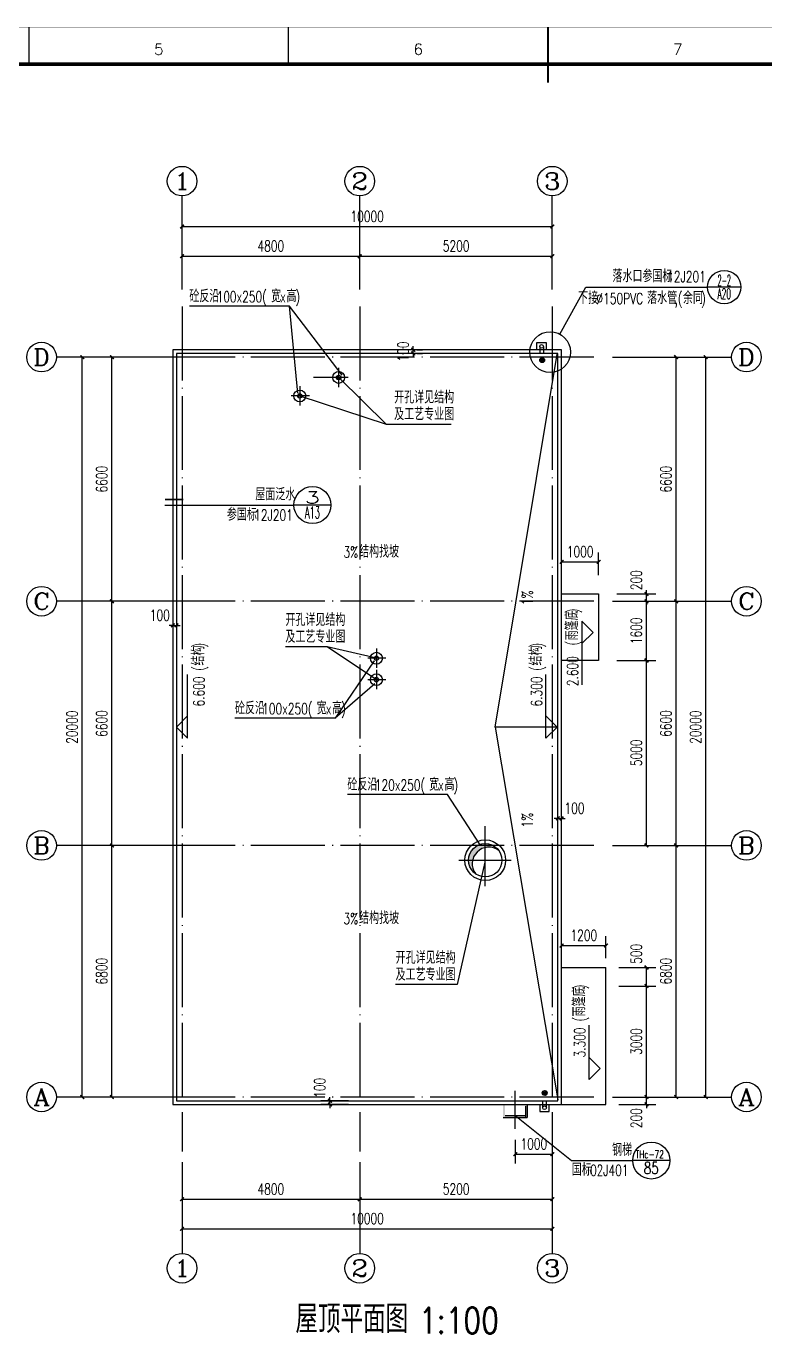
# Model space of a CAD drawing. Header units: millimetres. Extents: x 198973 to 319987, y 50799 to 202761.
# Drawn here: x 226955 to 246903, y 74875 to 110249 of the extents above; entities that cross this region are included whole.
import ezdxf
from ezdxf.enums import TextEntityAlignment as Align

# ---------------------------------------------------------------- set-up
doc = ezdxf.new("R2010")
doc.units = ezdxf.units.MM
doc.header["$LTSCALE"] = 1000
doc.linetypes.add('CENTER', pattern=[2, 1.25, -0.25, 0.25, -0.25])
doc.linetypes.add('DOTE', pattern=[2.42, 2, -0.2, 0.02, -0.2])
doc.layers.get('0').update_dxf_attribs({"color": 8})
doc.layers.get('DEFPOINTS').update_dxf_attribs({"color": 8})
for name, color, linetype in [('01', 8, 'Continuous'), ('3T_WOOD', 8, 'Continuous'), ('AXIS', 8, 'Continuous'), ('AXIS_TEXT', 8, 'Continuous'), ('DIM_ELEV', 8, 'Continuous'), ('DIM_IDEN', 8, 'Continuous'), ('DIM_LEAD', 8, 'Continuous'), ('DIM_SYMB', 8, 'Continuous'), ('DOTE', 8, 'CENTER'), ('PUB_DIM', 8, 'Continuous'), ('PUB_HATCH', 8, 'Continuous'), ('PUB_TEXT', 8, 'Continuous'), ('sanshui', 8, 'Continuous'), ('WINDOW', 8, 'Continuous'), ('梁', 8, 'Continuous')]:
    doc.layers.add(name, color=color, linetype=linetype)
doc.styles.add('_HZTXT', font='txt.shx', dxfattribs={"width": 0.8, "bigfont": 'HZTXT.shx'})
doc.styles.add('_TCH_AXIS', font='COMPLEX', dxfattribs={"bigfont": 'GBCBIG'})
doc.styles.add('_TCH_DIM', font='SIMPLEX', dxfattribs={"bigfont": 'GBCBIG'})
doc.styles.add('_TCH_DIM_T3', font='SIMPLEX', dxfattribs={"width": 0.705882, "bigfont": 'GBCBIG'})
doc.styles.add('_TCH_LABEL', font='COMPLEX', dxfattribs={"bigfont": 'GBCBIG'})
doc.styles.add('gedi', font='geditxt.shx', dxfattribs={"width": 0.8, "bigfont": 'hz.shx'})
doc.styles.get("Standard").update_dxf_attribs({"font": 'txt', "bigfont": 'gbcbig.shx'})
doc.dimstyles.new('_TCH_ARCH&&100', dxfattribs={"dimtxt": 297.5, "dimasz": 100, "dimexe": 250, "dimexo": 300, "dimgap": 126.25, "dimtad": 1, "dimdec": 0, "dimzin": 0, "dimdsep": 46, "dimtxsty": '_TCH_DIM_T3', "dimblk": 'ARCHTICK', "dimcen": 0.09, "dimclrt": 7, "dimazin": 2, "dimtfac": 1, "dimtdec": 0, "dimtix": 1, "dimtmove": 2, "dimatfit": 3, "dimfxl": 0, "dimtolj": 1, "dimtzin": 0, "dimarcsym": 0})

# ---------------------------------------------------------------- blocks, each defined once
blk = doc.blocks.new('GEDI_WK_A1')
at = {"color": 3}
for p, q in [((280.33, 584), (280.33, 594)), ((350.42, 584), (350.42, 594)), ((420.5, 584), (420.5, 594))]:
    blk.add_line(p, q, dxfattribs=at)
for points, const_width in [([(0, 0), (841, 0), (841, 594), (0, 594)], 0.1), ([(25, 10), (831, 10), (831, 584), (25, 584)], 1)]:
    blk.add_lwpolyline(points, close=True, dxfattribs=dict(at, const_width=const_width))
at = {"color": 3, "const_width": 0.5}
blk.add_lwpolyline([(420.5, 579), (420.5, 594)], dxfattribs=at)
at = {"color": 3}
for s, p in [('5', (315.38, 588)), ('6', (385.46, 588)), ('7', (455.54, 588))]:
    blk.add_text(s, height=3, dxfattribs=at).set_placement(p, align=Align.MIDDLE)
blk = doc.blocks.new('_ArchTick')
at = {"color": 0, "linetype": 'ByBlock', "const_width": 0.4}
blk.add_lwpolyline([(-0.5, -0.5), (0.5, 0.5)], dxfattribs=at)
blk = doc.blocks.new('*D46')
at = {"layer": 'DEFPOINTS', "color": 0, "transparency": 16777216}
for p in [(237209, 101503), (237209, 101403), (237409, 101503)]:
    blk.add_point(p, dxfattribs=at)
at = {"layer": 'PUB_DIM', "color": 0, "lineweight": -2, "transparency": 16777216}
for p, q in [((237409, 101503), (237409, 101603)), ((237409, 101403), (237409, 101503)), ((237409, 101403), (237409, 101303)), ((237509, 101503), (237659, 101503)), ((237509, 101403), (237659, 101403))]:
    blk.add_line(p, q, dxfattribs=at)
at = {"layer": 'PUB_DIM', "color": 0, "lineweight": -2, "transparency": 16777216, "xscale": 100, "yscale": 100, "zscale": 100}
for p, rotation in [((237409, 101503), 270), ((237409, 101403), 90)]:
    blk.add_blockref('_ArchTick', p, dxfattribs=dict(at, rotation=rotation))
at = {"layer": 'PUB_DIM', "color": 7, "transparency": 16777216, "insert": (237134, 101453), "char_height": 297.5, "attachment_point": 5, "rotation": 90, "style": '_TCH_DIM_T3'}
blk.add_mtext('\\A1;100', dxfattribs=at)
blk = doc.blocks.new('*D47')
at = {"layer": 'DEFPOINTS', "color": 0, "transparency": 16777216}
for p in [(241414, 88834), (241314, 88103), (241414, 88103)]:
    blk.add_point(p, dxfattribs=at)
at = {"layer": 'PUB_DIM', "color": 0, "lineweight": -2, "transparency": 16777216}
for p, q in [((241314, 88834), (241214, 88834)), ((241314, 88403), (241314, 89084)), ((241314, 88834), (241414, 88834)), ((241414, 88403), (241414, 89084)), ((241414, 88834), (241514, 88834))]:
    blk.add_line(p, q, dxfattribs=at)
at = {"layer": 'PUB_DIM', "color": 0, "lineweight": -2, "transparency": 16777216, "xscale": 100, "yscale": 100, "zscale": 100}
blk.add_blockref('_ArchTick', (241314, 88834), dxfattribs=at)
at = {"layer": 'PUB_DIM', "color": 0, "lineweight": -2, "transparency": 16777216, "xscale": 100, "yscale": 100, "zscale": 100, "rotation": 180}
blk.add_blockref('_ArchTick', (241414, 88834), dxfattribs=at)
at = {"layer": 'PUB_DIM', "color": 7, "transparency": 16777216, "insert": (241764, 89109), "char_height": 297.5, "attachment_point": 5, "style": '_TCH_DIM_T3'}
blk.add_mtext('\\A1;100', dxfattribs=at)
blk = doc.blocks.new('*D48')
at = {"layer": 'DEFPOINTS', "color": 0, "transparency": 16777216}
for p in [(235159, 81203), (235964, 81203), (235964, 81103)]:
    blk.add_point(p, dxfattribs=at)
at = {"layer": 'PUB_DIM', "color": 0, "lineweight": -2, "transparency": 16777216}
for p, q in [((235664, 81203), (234909, 81203)), ((235664, 81103), (234909, 81103)), ((235159, 81203), (235159, 81303)), ((235159, 81103), (235159, 81203)), ((235159, 81103), (235159, 81003))]:
    blk.add_line(p, q, dxfattribs=at)
at = {"layer": 'PUB_DIM', "color": 0, "lineweight": -2, "transparency": 16777216, "xscale": 100, "yscale": 100, "zscale": 100}
for p, rotation in [((235159, 81203), 270), ((235159, 81103), 90)]:
    blk.add_blockref('_ArchTick', p, dxfattribs=dict(at, rotation=rotation))
at = {"layer": 'PUB_DIM', "color": 7, "transparency": 16777216, "insert": (234884, 81553), "char_height": 297.5, "attachment_point": 5, "rotation": 90, "style": '_TCH_DIM_T3'}
blk.add_mtext('\\A1;100', dxfattribs=at)
blk = doc.blocks.new('*D49')
at = {"layer": 'DEFPOINTS', "color": 0, "transparency": 16777216}
for p in [(230914, 94703), (231014, 94703), (231014, 94051)]:
    blk.add_point(p, dxfattribs=at)
at = {"layer": 'PUB_DIM', "color": 0, "lineweight": -2, "transparency": 16777216}
for p, q in [((230914, 94403), (230914, 93801)), ((231014, 94403), (231014, 93801)), ((230914, 94051), (230814, 94051)), ((230914, 94051), (231014, 94051)), ((231014, 94051), (231114, 94051))]:
    blk.add_line(p, q, dxfattribs=at)
at = {"layer": 'PUB_DIM', "color": 0, "lineweight": -2, "transparency": 16777216, "xscale": 100, "yscale": 100, "zscale": 100}
blk.add_blockref('_ArchTick', (230914, 94051), dxfattribs=at)
at = {"layer": 'PUB_DIM', "color": 0, "lineweight": -2, "transparency": 16777216, "xscale": 100, "yscale": 100, "zscale": 100, "rotation": 180}
blk.add_blockref('_ArchTick', (231014, 94051), dxfattribs=at)
at = {"layer": 'PUB_DIM', "color": 7, "transparency": 16777216, "insert": (230564, 94326), "char_height": 297.5, "attachment_point": 5, "style": '_TCH_DIM_T3'}
blk.add_mtext('\\A1;100', dxfattribs=at)
blk = doc.blocks.new('*D50')
at = {"layer": 'AXIS', "color": 0, "lineweight": -2, "transparency": 16777216}
for p, q in [((242905, 93103), (243958, 93103)), ((243708, 88103), (243708, 93103)), ((242905, 88103), (243958, 88103))]:
    blk.add_line(p, q, dxfattribs=at)
at = {"layer": 'DEFPOINTS', "color": 0, "transparency": 16777216}
for p in [(242605, 93103), (243708, 93103), (242605, 88103)]:
    blk.add_point(p, dxfattribs=at)
at = {"layer": 'AXIS', "color": 0, "lineweight": -2, "transparency": 16777216, "xscale": 100, "yscale": 100, "zscale": 100}
for p, rotation in [((243708, 93103), 90), ((243708, 88103), 270)]:
    blk.add_blockref('_ArchTick', p, dxfattribs=dict(at, rotation=rotation))
at = {"layer": 'AXIS', "color": 7, "transparency": 16777216, "insert": (243433, 90603), "char_height": 297.5, "attachment_point": 5, "rotation": 90, "style": '_TCH_DIM_T3'}
blk.add_mtext('\\A1;5000', dxfattribs=at)
blk = doc.blocks.new('*D51')
at = {"layer": 'AXIS', "color": 0, "lineweight": -2, "transparency": 16777216}
for p, q in [((242905, 94703), (243958, 94703)), ((243708, 93103), (243708, 94703)), ((242905, 93103), (243958, 93103))]:
    blk.add_line(p, q, dxfattribs=at)
at = {"layer": 'DEFPOINTS', "color": 0, "transparency": 16777216}
for p in [(242605, 94703), (243708, 94703), (242605, 93103)]:
    blk.add_point(p, dxfattribs=at)
at = {"layer": 'AXIS', "color": 0, "lineweight": -2, "transparency": 16777216, "xscale": 100, "yscale": 100, "zscale": 100}
for p, rotation in [((243708, 94703), 90), ((243708, 93103), 270)]:
    blk.add_blockref('_ArchTick', p, dxfattribs=dict(at, rotation=rotation))
at = {"layer": 'AXIS', "color": 7, "transparency": 16777216, "insert": (243433, 93903), "char_height": 297.5, "attachment_point": 5, "rotation": 90, "style": '_TCH_DIM_T3'}
blk.add_mtext('\\A1;1600', dxfattribs=at)
blk = doc.blocks.new('*D52')
at = {"layer": 'AXIS', "color": 0, "lineweight": -2, "transparency": 16777216}
for p, q in [((242905, 94903), (243958, 94903)), ((243708, 94903), (243708, 95003)), ((243708, 94703), (243708, 94903)), ((242905, 94703), (243958, 94703)), ((243708, 94703), (243708, 94603))]:
    blk.add_line(p, q, dxfattribs=at)
at = {"layer": 'DEFPOINTS', "color": 0, "transparency": 16777216}
for p in [(242605, 94903), (243708, 94903), (242605, 94703)]:
    blk.add_point(p, dxfattribs=at)
at = {"layer": 'AXIS', "color": 0, "lineweight": -2, "transparency": 16777216, "xscale": 100, "yscale": 100, "zscale": 100}
for p, rotation in [((243708, 94903), 270), ((243708, 94703), 90)]:
    blk.add_blockref('_ArchTick', p, dxfattribs=dict(at, rotation=rotation))
at = {"layer": 'AXIS', "color": 7, "transparency": 16777216, "insert": (243433, 95273), "char_height": 297.5, "attachment_point": 5, "rotation": 90, "style": '_TCH_DIM_T3'}
blk.add_mtext('\\A1;200', dxfattribs=at)
blk = doc.blocks.new('*D53')
at = {"layer": 'AXIS', "color": 0, "lineweight": -2, "transparency": 16777216}
for p, q in [((243708, 81303), (243708, 81403)), ((242960, 81303), (243958, 81303)), ((242960, 81103), (243958, 81103)), ((243708, 81103), (243708, 81303)), ((243708, 81103), (243708, 81003))]:
    blk.add_line(p, q, dxfattribs=at)
at = {"layer": 'DEFPOINTS', "color": 0, "transparency": 16777216}
for p in [(242660, 81303), (242660, 81103), (243708, 81303)]:
    blk.add_point(p, dxfattribs=at)
at = {"layer": 'AXIS', "color": 0, "lineweight": -2, "transparency": 16777216, "xscale": 100, "yscale": 100, "zscale": 100}
for p, rotation in [((243708, 81303), 270), ((243708, 81103), 90)]:
    blk.add_blockref('_ArchTick', p, dxfattribs=dict(at, rotation=rotation))
at = {"layer": 'AXIS', "color": 7, "transparency": 16777216, "insert": (243433, 80733), "char_height": 297.5, "attachment_point": 5, "rotation": 90, "style": '_TCH_DIM_T3'}
blk.add_mtext('\\A1;200', dxfattribs=at)
blk = doc.blocks.new('*D54')
at = {"layer": 'AXIS', "color": 0, "lineweight": -2, "transparency": 16777216}
for p, q in [((242960, 84303), (243958, 84303)), ((243708, 81303), (243708, 84303)), ((242960, 81303), (243958, 81303))]:
    blk.add_line(p, q, dxfattribs=at)
at = {"layer": 'DEFPOINTS', "color": 0, "transparency": 16777216}
for p in [(242660, 84303), (243708, 84303), (242660, 81303)]:
    blk.add_point(p, dxfattribs=at)
at = {"layer": 'AXIS', "color": 0, "lineweight": -2, "transparency": 16777216, "xscale": 100, "yscale": 100, "zscale": 100}
for p, rotation in [((243708, 84303), 90), ((243708, 81303), 270)]:
    blk.add_blockref('_ArchTick', p, dxfattribs=dict(at, rotation=rotation))
at = {"layer": 'AXIS', "color": 7, "transparency": 16777216, "insert": (243433, 82803), "char_height": 297.5, "attachment_point": 5, "rotation": 90, "style": '_TCH_DIM_T3'}
blk.add_mtext('\\A1;3000', dxfattribs=at)
blk = doc.blocks.new('*D55')
at = {"layer": 'AXIS', "color": 0, "lineweight": -2, "transparency": 16777216}
for p, q in [((242960, 84803), (243958, 84803)), ((243708, 84303), (243708, 84803)), ((242960, 84303), (243958, 84303))]:
    blk.add_line(p, q, dxfattribs=at)
at = {"layer": 'DEFPOINTS', "color": 0, "transparency": 16777216}
for p in [(242660, 84803), (243708, 84803), (242660, 84303)]:
    blk.add_point(p, dxfattribs=at)
at = {"layer": 'AXIS', "color": 0, "lineweight": -2, "transparency": 16777216, "xscale": 100, "yscale": 100, "zscale": 100}
for p, rotation in [((243708, 84803), 90), ((243708, 84303), 270)]:
    blk.add_blockref('_ArchTick', p, dxfattribs=dict(at, rotation=rotation))
at = {"layer": 'AXIS', "color": 7, "transparency": 16777216, "insert": (243433, 85173), "char_height": 297.5, "attachment_point": 5, "rotation": 90, "style": '_TCH_DIM_T3'}
blk.add_mtext('\\A1;500', dxfattribs=at)
blk = doc.blocks.new('*D69')
at = {"layer": 'DEFPOINTS', "color": 0, "transparency": 16777216}
for p in [(242414, 95769), (241414, 95110), (242414, 95110)]:
    blk.add_point(p, dxfattribs=at)
at = {"layer": 'PUB_DIM', "color": 0, "lineweight": -2, "transparency": 16777216}
for p, q in [((241414, 95410), (241414, 96019)), ((242414, 95410), (242414, 96019)), ((241414, 95769), (242414, 95769))]:
    blk.add_line(p, q, dxfattribs=at)
at = {"layer": 'PUB_DIM', "color": 0, "lineweight": -2, "transparency": 16777216, "xscale": 100, "yscale": 100, "zscale": 100, "rotation": 180}
blk.add_blockref('_ArchTick', (241414, 95769), dxfattribs=at)
at = {"layer": 'PUB_DIM', "color": 0, "lineweight": -2, "transparency": 16777216, "xscale": 100, "yscale": 100, "zscale": 100}
blk.add_blockref('_ArchTick', (242414, 95769), dxfattribs=at)
at = {"layer": 'PUB_DIM', "color": 7, "transparency": 16777216, "insert": (241914, 96044), "char_height": 297.5, "attachment_point": 5, "style": '_TCH_DIM_T3'}
blk.add_mtext('\\A1;1000', dxfattribs=at)
blk = doc.blocks.new('*D80')
at = {"layer": 'AXIS', "color": 0, "lineweight": -2, "transparency": 16777216}
for p, q in [((235964, 79539), (235964, 78291)), ((241164, 79539), (241164, 78291)), ((235964, 78541), (241164, 78541))]:
    blk.add_line(p, q, dxfattribs=at)
at = {"layer": 'DEFPOINTS', "color": 0, "transparency": 16777216}
for p in [(235964, 79839), (241164, 79839), (241164, 78541)]:
    blk.add_point(p, dxfattribs=at)
at = {"layer": 'AXIS', "color": 0, "lineweight": -2, "transparency": 16777216, "xscale": 100, "yscale": 100, "zscale": 100, "rotation": 180}
blk.add_blockref('_ArchTick', (235964, 78541), dxfattribs=at)
at = {"layer": 'AXIS', "color": 0, "lineweight": -2, "transparency": 16777216, "xscale": 100, "yscale": 100, "zscale": 100}
blk.add_blockref('_ArchTick', (241164, 78541), dxfattribs=at)
at = {"layer": 'AXIS', "color": 7, "transparency": 16777216, "insert": (238564, 78816), "char_height": 297.5, "attachment_point": 5, "style": '_TCH_DIM_T3'}
blk.add_mtext('\\A1;5200', dxfattribs=at)
blk = doc.blocks.new('*D81')
at = {"layer": 'AXIS', "color": 0, "lineweight": -2, "transparency": 16777216}
for p, q in [((231164, 79539), (231164, 78291)), ((235964, 79539), (235964, 78291)), ((231164, 78541), (235964, 78541))]:
    blk.add_line(p, q, dxfattribs=at)
at = {"layer": 'DEFPOINTS', "color": 0, "transparency": 16777216}
for p in [(231164, 79839), (235964, 79839), (235964, 78541)]:
    blk.add_point(p, dxfattribs=at)
at = {"layer": 'AXIS', "color": 0, "lineweight": -2, "transparency": 16777216, "xscale": 100, "yscale": 100, "zscale": 100, "rotation": 180}
blk.add_blockref('_ArchTick', (231164, 78541), dxfattribs=at)
at = {"layer": 'AXIS', "color": 0, "lineweight": -2, "transparency": 16777216, "xscale": 100, "yscale": 100, "zscale": 100}
blk.add_blockref('_ArchTick', (235964, 78541), dxfattribs=at)
at = {"layer": 'AXIS', "color": 7, "transparency": 16777216, "insert": (233564, 78816), "char_height": 297.5, "attachment_point": 5, "style": '_TCH_DIM_T3'}
blk.add_mtext('\\A1;4800', dxfattribs=at)
blk = doc.blocks.new('*D82')
at = {"layer": 'AXIS', "color": 0, "lineweight": -2, "transparency": 16777216}
for p, q in [((231164, 79230), (231164, 77491)), ((241164, 79230), (241164, 77491)), ((231164, 77741), (241164, 77741))]:
    blk.add_line(p, q, dxfattribs=at)
at = {"layer": 'DEFPOINTS', "color": 0, "transparency": 16777216}
for p in [(231164, 79530), (241164, 79530), (241164, 77741)]:
    blk.add_point(p, dxfattribs=at)
at = {"layer": 'AXIS', "color": 0, "lineweight": -2, "transparency": 16777216, "xscale": 100, "yscale": 100, "zscale": 100, "rotation": 180}
blk.add_blockref('_ArchTick', (231164, 77741), dxfattribs=at)
at = {"layer": 'AXIS', "color": 0, "lineweight": -2, "transparency": 16777216, "xscale": 100, "yscale": 100, "zscale": 100}
blk.add_blockref('_ArchTick', (241164, 77741), dxfattribs=at)
at = {"layer": 'AXIS', "color": 7, "transparency": 16777216, "insert": (236164, 78016), "char_height": 297.5, "attachment_point": 5, "style": '_TCH_DIM_T3'}
blk.add_mtext('\\A1;10000', dxfattribs=at)
blk = doc.blocks.new('*D83')
at = {"layer": 'AXIS', "color": 0, "lineweight": -2, "transparency": 16777216}
for p, q in [((231164, 103135), (231164, 104281)), ((231164, 104031), (235964, 104031)), ((235964, 103135), (235964, 104281))]:
    blk.add_line(p, q, dxfattribs=at)
at = {"layer": 'DEFPOINTS', "color": 0, "transparency": 16777216}
for p in [(235964, 104031), (231164, 102835), (235964, 102835)]:
    blk.add_point(p, dxfattribs=at)
at = {"layer": 'AXIS', "color": 0, "lineweight": -2, "transparency": 16777216, "xscale": 100, "yscale": 100, "zscale": 100, "rotation": 180}
blk.add_blockref('_ArchTick', (231164, 104031), dxfattribs=at)
at = {"layer": 'AXIS', "color": 0, "lineweight": -2, "transparency": 16777216, "xscale": 100, "yscale": 100, "zscale": 100}
blk.add_blockref('_ArchTick', (235964, 104031), dxfattribs=at)
at = {"layer": 'AXIS', "color": 7, "transparency": 16777216, "insert": (233564, 104306), "char_height": 297.5, "attachment_point": 5, "style": '_TCH_DIM_T3'}
blk.add_mtext('\\A1;4800', dxfattribs=at)
blk = doc.blocks.new('*D84')
at = {"layer": 'AXIS', "color": 0, "lineweight": -2, "transparency": 16777216}
for p, q in [((235964, 103135), (235964, 104281)), ((235964, 104031), (241164, 104031)), ((241164, 103135), (241164, 104281))]:
    blk.add_line(p, q, dxfattribs=at)
at = {"layer": 'DEFPOINTS', "color": 0, "transparency": 16777216}
for p in [(241164, 104031), (235964, 102835), (241164, 102835)]:
    blk.add_point(p, dxfattribs=at)
at = {"layer": 'AXIS', "color": 0, "lineweight": -2, "transparency": 16777216, "xscale": 100, "yscale": 100, "zscale": 100, "rotation": 180}
blk.add_blockref('_ArchTick', (235964, 104031), dxfattribs=at)
at = {"layer": 'AXIS', "color": 0, "lineweight": -2, "transparency": 16777216, "xscale": 100, "yscale": 100, "zscale": 100}
blk.add_blockref('_ArchTick', (241164, 104031), dxfattribs=at)
at = {"layer": 'AXIS', "color": 7, "transparency": 16777216, "insert": (238564, 104306), "char_height": 297.5, "attachment_point": 5, "style": '_TCH_DIM_T3'}
blk.add_mtext('\\A1;5200', dxfattribs=at)
blk = doc.blocks.new('*D85')
at = {"layer": 'AXIS', "color": 0, "lineweight": -2, "transparency": 16777216}
for p, q in [((231164, 103135), (231164, 105081)), ((241164, 103135), (241164, 105081)), ((231164, 104831), (241164, 104831))]:
    blk.add_line(p, q, dxfattribs=at)
at = {"layer": 'DEFPOINTS', "color": 0, "transparency": 16777216}
for p in [(241164, 104831), (231164, 102835), (241164, 102835)]:
    blk.add_point(p, dxfattribs=at)
at = {"layer": 'AXIS', "color": 0, "lineweight": -2, "transparency": 16777216, "xscale": 100, "yscale": 100, "zscale": 100, "rotation": 180}
blk.add_blockref('_ArchTick', (231164, 104831), dxfattribs=at)
at = {"layer": 'AXIS', "color": 0, "lineweight": -2, "transparency": 16777216, "xscale": 100, "yscale": 100, "zscale": 100}
blk.add_blockref('_ArchTick', (241164, 104831), dxfattribs=at)
at = {"layer": 'AXIS', "color": 7, "transparency": 16777216, "insert": (236164, 105106), "char_height": 297.5, "attachment_point": 5, "style": '_TCH_DIM_T3'}
blk.add_mtext('\\A1;10000', dxfattribs=at)
blk = doc.blocks.new('*D93')
at = {"layer": 'DEFPOINTS', "color": 0, "transparency": 16777216}
for p in [(242614, 85398), (241414, 84755), (242614, 84755)]:
    blk.add_point(p, dxfattribs=at)
at = {"layer": 'PUB_DIM', "color": 0, "lineweight": -2, "transparency": 16777216}
for p, q in [((241414, 85055), (241414, 85648)), ((242614, 85055), (242614, 85648)), ((241414, 85398), (242614, 85398))]:
    blk.add_line(p, q, dxfattribs=at)
at = {"layer": 'PUB_DIM', "color": 0, "lineweight": -2, "transparency": 16777216, "xscale": 100, "yscale": 100, "zscale": 100, "rotation": 180}
blk.add_blockref('_ArchTick', (241414, 85398), dxfattribs=at)
at = {"layer": 'PUB_DIM', "color": 0, "lineweight": -2, "transparency": 16777216, "xscale": 100, "yscale": 100, "zscale": 100}
blk.add_blockref('_ArchTick', (242614, 85398), dxfattribs=at)
at = {"layer": 'PUB_DIM', "color": 7, "transparency": 16777216, "insert": (242014, 85673), "char_height": 297.5, "attachment_point": 5, "style": '_TCH_DIM_T3'}
blk.add_mtext('\\A1;1200', dxfattribs=at)
blk = doc.blocks.new('*D94')
at = {"layer": 'DEFPOINTS', "color": 0, "transparency": 16777216}
for p in [(240164, 80446), (241164, 80446), (241164, 79759)]:
    blk.add_point(p, dxfattribs=at)
at = {"layer": 'PUB_DIM', "color": 0, "lineweight": -2, "transparency": 16777216}
for p, q in [((240164, 80146), (240164, 79509)), ((241164, 80146), (241164, 79509)), ((240164, 79759), (241164, 79759))]:
    blk.add_line(p, q, dxfattribs=at)
at = {"layer": 'PUB_DIM', "color": 0, "lineweight": -2, "transparency": 16777216, "xscale": 100, "yscale": 100, "zscale": 100, "rotation": 180}
blk.add_blockref('_ArchTick', (240164, 79759), dxfattribs=at)
at = {"layer": 'PUB_DIM', "color": 0, "lineweight": -2, "transparency": 16777216, "xscale": 100, "yscale": 100, "zscale": 100}
blk.add_blockref('_ArchTick', (241164, 79759), dxfattribs=at)
at = {"layer": 'PUB_DIM', "color": 7, "transparency": 16777216, "insert": (240664, 80034), "char_height": 297.5, "attachment_point": 5, "style": '_TCH_DIM_T3'}
blk.add_mtext('\\A1;1000', dxfattribs=at)
blk = doc.blocks.new('*D97')
at = {"layer": 'AXIS', "color": 0, "lineweight": -2, "transparency": 16777216}
for p, q in [((243089, 88103), (244758, 88103)), ((244508, 81303), (244508, 88103)), ((243089, 81303), (244758, 81303))]:
    blk.add_line(p, q, dxfattribs=at)
at = {"layer": 'DEFPOINTS', "color": 0, "transparency": 16777216}
for p in [(242789, 88103), (244508, 88103), (242789, 81303)]:
    blk.add_point(p, dxfattribs=at)
at = {"layer": 'AXIS', "color": 0, "lineweight": -2, "transparency": 16777216, "xscale": 100, "yscale": 100, "zscale": 100}
for p, rotation in [((244508, 88103), 90), ((244508, 81303), 270)]:
    blk.add_blockref('_ArchTick', p, dxfattribs=dict(at, rotation=rotation))
at = {"layer": 'AXIS', "color": 7, "transparency": 16777216, "insert": (244233, 84703), "char_height": 297.5, "attachment_point": 5, "rotation": 90, "style": '_TCH_DIM_T3'}
blk.add_mtext('\\A1;6800', dxfattribs=at)
blk = doc.blocks.new('*D98')
at = {"layer": 'AXIS', "color": 0, "lineweight": -2, "transparency": 16777216}
for p, q in [((243089, 94703), (244758, 94703)), ((244508, 88103), (244508, 94703)), ((243089, 88103), (244758, 88103))]:
    blk.add_line(p, q, dxfattribs=at)
at = {"layer": 'DEFPOINTS', "color": 0, "transparency": 16777216}
for p in [(242789, 94703), (244508, 94703), (242789, 88103)]:
    blk.add_point(p, dxfattribs=at)
at = {"layer": 'AXIS', "color": 0, "lineweight": -2, "transparency": 16777216, "xscale": 100, "yscale": 100, "zscale": 100}
for p, rotation in [((244508, 94703), 90), ((244508, 88103), 270)]:
    blk.add_blockref('_ArchTick', p, dxfattribs=dict(at, rotation=rotation))
at = {"layer": 'AXIS', "color": 7, "transparency": 16777216, "insert": (244233, 91403), "char_height": 297.5, "attachment_point": 5, "rotation": 90, "style": '_TCH_DIM_T3'}
blk.add_mtext('\\A1;6600', dxfattribs=at)
blk = doc.blocks.new('*D99')
at = {"layer": 'AXIS', "color": 0, "lineweight": -2, "transparency": 16777216}
for p, q in [((243089, 101303), (244758, 101303)), ((244508, 94703), (244508, 101303)), ((243089, 94703), (244758, 94703))]:
    blk.add_line(p, q, dxfattribs=at)
at = {"layer": 'DEFPOINTS', "color": 0, "transparency": 16777216}
for p in [(242789, 101303), (244508, 101303), (242789, 94703)]:
    blk.add_point(p, dxfattribs=at)
at = {"layer": 'AXIS', "color": 0, "lineweight": -2, "transparency": 16777216, "xscale": 100, "yscale": 100, "zscale": 100}
for p, rotation in [((244508, 101303), 90), ((244508, 94703), 270)]:
    blk.add_blockref('_ArchTick', p, dxfattribs=dict(at, rotation=rotation))
at = {"layer": 'AXIS', "color": 7, "transparency": 16777216, "insert": (244233, 98003), "char_height": 297.5, "attachment_point": 5, "rotation": 90, "style": '_TCH_DIM_T3'}
blk.add_mtext('\\A1;6600', dxfattribs=at)
blk = doc.blocks.new('*D100')
at = {"layer": 'AXIS', "color": 0, "lineweight": -2, "transparency": 16777216}
for p, q in [((243089, 101303), (245558, 101303)), ((245308, 81303), (245308, 101303)), ((243089, 81303), (245558, 81303))]:
    blk.add_line(p, q, dxfattribs=at)
at = {"layer": 'DEFPOINTS', "color": 0, "transparency": 16777216}
for p in [(242789, 101303), (245308, 101303), (242789, 81303)]:
    blk.add_point(p, dxfattribs=at)
at = {"layer": 'AXIS', "color": 0, "lineweight": -2, "transparency": 16777216, "xscale": 100, "yscale": 100, "zscale": 100}
for p, rotation in [((245308, 101303), 90), ((245308, 81303), 270)]:
    blk.add_blockref('_ArchTick', p, dxfattribs=dict(at, rotation=rotation))
at = {"layer": 'AXIS', "color": 7, "transparency": 16777216, "insert": (245033, 91303), "char_height": 297.5, "attachment_point": 5, "rotation": 90, "style": '_TCH_DIM_T3'}
blk.add_mtext('\\A1;20000', dxfattribs=at)
blk = doc.blocks.new('*D101')
at = {"layer": 'AXIS', "color": 0, "lineweight": -2, "transparency": 16777216}
for p, q in [((230511, 88103), (229020, 88103)), ((229270, 81303), (229270, 88103)), ((230511, 81303), (229020, 81303))]:
    blk.add_line(p, q, dxfattribs=at)
at = {"layer": 'DEFPOINTS', "color": 0, "transparency": 16777216}
for p in [(229270, 88103), (230811, 88103), (230811, 81303)]:
    blk.add_point(p, dxfattribs=at)
at = {"layer": 'AXIS', "color": 0, "lineweight": -2, "transparency": 16777216, "xscale": 100, "yscale": 100, "zscale": 100}
for p, rotation in [((229270, 88103), 90), ((229270, 81303), 270)]:
    blk.add_blockref('_ArchTick', p, dxfattribs=dict(at, rotation=rotation))
at = {"layer": 'AXIS', "color": 7, "transparency": 16777216, "insert": (228995, 84703), "char_height": 297.5, "attachment_point": 5, "rotation": 90, "style": '_TCH_DIM_T3'}
blk.add_mtext('\\A1;6800', dxfattribs=at)
blk = doc.blocks.new('*D102')
at = {"layer": 'AXIS', "color": 0, "lineweight": -2, "transparency": 16777216}
for p, q in [((230511, 94703), (229020, 94703)), ((229270, 88103), (229270, 94703)), ((230511, 88103), (229020, 88103))]:
    blk.add_line(p, q, dxfattribs=at)
at = {"layer": 'DEFPOINTS', "color": 0, "transparency": 16777216}
for p in [(229270, 94703), (230811, 94703), (230811, 88103)]:
    blk.add_point(p, dxfattribs=at)
at = {"layer": 'AXIS', "color": 0, "lineweight": -2, "transparency": 16777216, "xscale": 100, "yscale": 100, "zscale": 100}
for p, rotation in [((229270, 94703), 90), ((229270, 88103), 270)]:
    blk.add_blockref('_ArchTick', p, dxfattribs=dict(at, rotation=rotation))
at = {"layer": 'AXIS', "color": 7, "transparency": 16777216, "insert": (228995, 91403), "char_height": 297.5, "attachment_point": 5, "rotation": 90, "style": '_TCH_DIM_T3'}
blk.add_mtext('\\A1;6600', dxfattribs=at)
blk = doc.blocks.new('*D103')
at = {"layer": 'AXIS', "color": 0, "lineweight": -2, "transparency": 16777216}
for p, q in [((230511, 101303), (229020, 101303)), ((229270, 94703), (229270, 101303)), ((230511, 94703), (229020, 94703))]:
    blk.add_line(p, q, dxfattribs=at)
at = {"layer": 'DEFPOINTS', "color": 0, "transparency": 16777216}
for p in [(229270, 101303), (230811, 101303), (230811, 94703)]:
    blk.add_point(p, dxfattribs=at)
at = {"layer": 'AXIS', "color": 0, "lineweight": -2, "transparency": 16777216, "xscale": 100, "yscale": 100, "zscale": 100}
for p, rotation in [((229270, 101303), 90), ((229270, 94703), 270)]:
    blk.add_blockref('_ArchTick', p, dxfattribs=dict(at, rotation=rotation))
at = {"layer": 'AXIS', "color": 7, "transparency": 16777216, "insert": (228995, 98003), "char_height": 297.5, "attachment_point": 5, "rotation": 90, "style": '_TCH_DIM_T3'}
blk.add_mtext('\\A1;6600', dxfattribs=at)
blk = doc.blocks.new('*D104')
at = {"layer": 'AXIS', "color": 0, "lineweight": -2, "transparency": 16777216}
for p, q in [((230511, 101303), (228220, 101303)), ((228470, 81303), (228470, 101303)), ((230511, 81303), (228220, 81303))]:
    blk.add_line(p, q, dxfattribs=at)
at = {"layer": 'DEFPOINTS', "color": 0, "transparency": 16777216}
for p in [(228470, 101303), (230811, 101303), (230811, 81303)]:
    blk.add_point(p, dxfattribs=at)
at = {"layer": 'AXIS', "color": 0, "lineweight": -2, "transparency": 16777216, "xscale": 100, "yscale": 100, "zscale": 100}
for p, rotation in [((228470, 101303), 90), ((228470, 81303), 270)]:
    blk.add_blockref('_ArchTick', p, dxfattribs=dict(at, rotation=rotation))
at = {"layer": 'AXIS', "color": 7, "transparency": 16777216, "insert": (228195, 91303), "char_height": 297.5, "attachment_point": 5, "rotation": 90, "style": '_TCH_DIM_T3'}
blk.add_mtext('\\A1;20000', dxfattribs=at)

msp = doc.modelspace()

# ---------------------------------------------------------------- hatches: boundary and pattern name
h = msp.add_hatch()
h.set_pattern_fill('ANSI31', color=256, scale=16, angle=60, style=0)
h.set_pattern_definition([(285, (262528.286, 100461.514), (24.534516, 6.574004), [])])
h.paths.add_polyline_path([(240924, 101279.8, 1), (240856.8, 101163.4, 1)])
h = msp.add_hatch()
h.set_pattern_fill('ANSI31', color=256, scale=16, angle=-30, style=0)
h.set_pattern_definition([(165, (240198.725, 103050.396), (6.574004, 24.534516), [])])
h.paths.add_polyline_path([(241017, 81446.2, -1), (240900.6, 81379, -1)])
at = {"layer": 'PUB_HATCH'}
for points in [[(235333.7, 100753.4, 0.2633613), (235362.8, 100702, -0.7937482), (235444.1, 100785.9, 0.7482267)], [(234395.7, 100283.3, 0.7681203), (234283.7, 100253.4, 0.2350468), (234307.5, 100205.6, -0.8168686)], [(236465.7, 93193.3, 0.7681203), (236353.7, 93163.4, 0.2350468), (236377.5, 93115.6, -0.8168686)], [(236465.7, 92613.3, 0.7681203), (236353.7, 92583.4, 0.2350468), (236377.5, 92535.6, -0.8168686)], [(239716.3, 87969.9, 0.7244497), (238903.7, 87703.4, 0.2387987), (239087.4, 87340.6, -0.8585556)]]:
    msp.add_hatch(color=256, dxfattribs=at).paths.add_polyline_path(points)
at = {"layer": 'sanshui'}
msp.add_hatch(color=256, dxfattribs=at).paths.add_polyline_path([(239886.7, 81103.4), (239886.7, 80803.4), (240436.7, 80803.4), (240436.7, 81103.4), (240486.7, 81103.4), (240486.7, 80753.4), (239836.7, 80753.4), (239836.7, 81103.4)])

# ---------------------------------------------------------------- linework, layer by layer
for p, q in [((240825.6, 101593.6), (240825.6, 101403.4)), ((240925.6, 101593.6), (240925.6, 101403.4)), ((240906, 81013.2), (240906, 81203.4)), ((241006, 81013.2), (241006, 81203.4))]:
    msp.add_line(p, q)
for points in [[(240750.3, 101503.4), (240750.3, 101698), (240996.1, 101698), (240996.1, 101503.4)], [(240830.6, 81103.4), (240830.6, 80908.8), (241076.4, 80908.8), (241076.4, 81103.4)]]:
    msp.add_lwpolyline(points)
for centre, radius in [((240875.6, 101593.6), 50), ((240890.4, 101221.6), 67.2), ((240958.8, 81412.6), 67.2), ((240956, 81013.2), 50)]:
    msp.add_circle(centre, radius)
at = {"layer": '01'}
for p, q in [((239618.8, 91303.4), (241293.7, 101383.4)), ((240118.8, 91303.4), (239618.8, 91303.4)), ((239618.8, 91303.4), (241313.7, 81223.4)), ((241293.7, 91303.4), (240118.8, 91303.4))]:
    msp.add_line(p, q, dxfattribs=at)
at = {"layer": '3T_WOOD'}
for p, q in [((241413.7, 94903.4), (242413.7, 94903.4)), ((242413.7, 93103.4), (241413.7, 93103.4)), ((241413.7, 84803.4), (242613.7, 84803.4)), ((241413.7, 81103.4), (242613.7, 81103.4))]:
    msp.add_line(p, q, dxfattribs=at)
for points in [[(230913.7, 81103.4), (241413.7, 81103.4), (241413.7, 101503.4), (230913.7, 101503.4)], [(231013.7, 81203.4), (241313.7, 81203.4), (241313.7, 101403.4), (231013.7, 101403.4)]]:
    msp.add_lwpolyline(points, close=True, dxfattribs=at)
for points in [[(242413.7, 94903.4), (242413.7, 93103.4)], [(242613.7, 81103.4), (242613.7, 84803.4)]]:
    msp.add_lwpolyline(points, dxfattribs=at)
at = {"layer": 'AXIS'}
for p, q in [((231163.7, 103187.9), (231163.7, 105659.6)), ((235963.7, 103187.9), (235963.7, 105659.6)), ((241163.7, 103187.9), (241163.7, 105659.6)), ((230811.2, 101303.4), (227769.9, 101303.4)), ((242788.7, 101303.4), (246008.2, 101303.4)), ((230811.2, 94703.4), (227769.9, 94703.4)), ((242788.7, 94703.4), (246008.2, 94703.4)), ((230811.2, 88103.4), (227769.9, 88103.4)), ((242788.7, 88103.4), (246008.2, 88103.4)), ((230811.2, 81303.4), (227769.9, 81303.4)), ((242788.7, 81303.4), (246008.2, 81303.4)), ((231163.7, 79529.9), (231163.7, 77075.8)), ((235963.7, 79529.9), (235963.7, 77075.8)), ((241163.7, 79529.9), (241163.7, 77075.8))]:
    msp.add_line(p, q, dxfattribs=at)
for centre in [(231163.7, 106059.6), (235963.7, 106059.6), (241163.7, 106059.6), (227369.9, 101303.4), (246408.2, 101303.4), (227369.9, 94703.4), (246408.2, 94703.4), (227369.9, 88103.4), (246408.2, 88103.4), (227369.9, 81303.4), (246408.2, 81303.4), (231163.7, 76675.8), (235963.7, 76675.8), (241163.7, 76675.8)]:
    msp.add_circle(centre, 400, dxfattribs=at)
at = {"layer": 'DIM_ELEV'}
for p, q in [((242265, 93863.7), (241965, 94163.7)), ((241965, 94163.7), (241965, 92441.1)), ((242265, 93863.7), (241965, 93563.7)), ((231313.7, 91003.4), (231313.7, 92726)), ((240993.7, 91003.4), (240993.7, 92726)), ((231013.7, 91303.4), (231313.7, 91603.4)), ((231013.7, 91303.4), (231313.7, 91003.4)), ((241293.7, 91303.4), (240993.7, 91603.4)), ((241293.7, 91303.4), (240993.7, 91003.4)), ((242160.1, 81774.2), (242160.1, 83242.8)), ((242460.1, 82074.2), (242160.1, 82374.2)), ((242460.1, 82074.2), (242160.1, 81774.2))]:
    msp.add_line(p, q, dxfattribs=at)
at = {"layer": 'DIM_IDEN'}
for p, q in [((241371.6, 101922.5), (242070.1, 103197.5)), ((242070.1, 103197.5), (245358.6, 103197.5)), ((246258.6, 103197.5), (245358.6, 103197.5)), ((230702.1, 97304.8), (233110.6, 97304.8)), ((233110.6, 97304.8), (234186.3, 97304.8)), ((235186.3, 97304.8), (234186.3, 97304.8)), ((240198.3, 80772.9), (241681.3, 79586.8)), ((241681.3, 79586.8), (243337.3, 79586.8)), ((244337.3, 79586.8), (243337.3, 79586.8))]:
    msp.add_line(p, q, dxfattribs=at)
at = {"layer": 'DIM_IDEN', "const_width": 50}
msp.add_lwpolyline([(230702.1, 97454.8), (231202.1, 97454.8)], dxfattribs=at)
at = {"layer": 'DIM_IDEN'}
for centre, radius in [((245808.6, 103197.5), 450), ((241106.4, 101438.4), 551.9), ((234686.3, 97304.8), 500), ((240185.2, 80783.4), 16.8), ((243837.3, 79586.8), 500)]:
    msp.add_circle(centre, radius, dxfattribs=at)
at = {"layer": 'DIM_LEAD'}
for p, q in [((234069.1, 102680.7), (231361.8, 102680.7)), ((235489.9, 100817.2), (234069.1, 102680.7)), ((235489.9, 100817.2), (234069.1, 102680.7)), ((234291.3, 100324.5), (234069.1, 102680.7)), ((235405, 100746.1), (236673.1, 99491.7)), ((234343.6, 100255.2), (236673.1, 99491.7)), ((236673.1, 99491.7), (238435.4, 99491.7)), ((235083.2, 93475.9), (233954.6, 93475.9)), ((236413.7, 93163.4), (235083.2, 93475.9)), ((236413.7, 92583.4), (235083.2, 93475.9)), ((236348.7, 93094), (235301.4, 91544.6)), ((236348.7, 93094), (235301.4, 91544.6)), ((236371.1, 92475.8), (235301.4, 91544.6)), ((235301.4, 91544.6), (232594.1, 91544.6)), ((238337.2, 89480.5), (235629.9, 89480.5)), ((239215.6, 88124.2), (238337.2, 89480.5)), ((239215.6, 88124.2), (238337.2, 89480.5)), ((239338.1, 87652.5), (238590.4, 84345)), ((239338.1, 87652.5), (238590.4, 84345)), ((238590.4, 84345), (236931.7, 84345))]:
    msp.add_line(p, q, dxfattribs=at)
at = {"layer": 'DIM_SYMB'}
for points in [[(234965.6, 95777.7, 0, 0, 0), (237158.5, 95777.7, 80, 0, 0), (237458.5, 95777.7, 0, 0, 0)], [(240739.8, 94119, 0, 0, 0), (240739.8, 95124.2, 80, 0, 0), (240739.8, 95424.2, 0, 0, 0)], [(240739.8, 89408.6, 0, 0, 0), (240739.8, 88403.4, 80, 0, 0), (240739.8, 88103.4, 0, 0, 0)], [(234965.6, 85871.1, 0, 0, 0), (237158.5, 85871.1, 80, 0, 0), (237458.5, 85871.1, 0, 0, 0)]]:
    msp.add_lwpolyline(points, format="xyseb", dxfattribs=at)
at = {"layer": 'DOTE', "linetype": 'DOTE'}
for p, q in [((231163.7, 102671.9), (231163.7, 79831.7)), ((235963.7, 102671.9), (235963.7, 79831.7)), ((241163.7, 102671.9), (241163.7, 79831.7)), ((242282.4, 101303.4), (230369.8, 101303.4)), ((235393.7, 101014.3), (235393.7, 100492.5)), ((234343.7, 100515.8), (234343.7, 99994.1)), ((235652, 100751.9), (234710.6, 100751.9)), ((234602, 100253.4), (234110.6, 100253.4)), ((242282.4, 94703.4), (230369.8, 94703.4)), ((236413.7, 93425.8), (236413.7, 92904.1)), ((236672, 93163.4), (236180.6, 93163.4)), ((236413.7, 92845.8), (236413.7, 92324.1)), ((236672, 92583.4), (236180.6, 92583.4)), ((242282.4, 88103.4), (230369.8, 88103.4)), ((240163.9, 80446.5), (240163.9, 81466)), ((242282.4, 81303.4), (230369.8, 81303.4))]:
    msp.add_line(p, q, dxfattribs=at)
at = {"layer": 'PUB_DIM', "color": 1}
for p, q in [((239353.7, 87001.2), (239353.7, 88621.9)), ((238642.1, 87703.4), (240051.4, 87703.4))]:
    msp.add_line(p, q, dxfattribs=at)
at = {"layer": 'PUB_DIM', "color": 6}
for centre, radius in [((235393.7, 100753.4), 160), ((235393.7, 100753.4), 60), ((234343.7, 100253.4), 160), ((234343.7, 100253.4), 60), ((236413.7, 93163.4), 160), ((236413.7, 93163.4), 60), ((236413.7, 93163.4), 60), ((236413.7, 92583.4), 160), ((236413.7, 92583.4), 60), ((236413.7, 92583.4), 60)]:
    msp.add_circle(centre, radius, dxfattribs=at)
for centre, start, end in [((235413.2, 100734.5), 59.01784, 212.78074), ((234359.5, 100235.5), 52.90837, 209.8856), ((236429.5, 93145.5), 52.90837, 209.8856), ((236429.5, 92565.5), 52.90837, 209.8856)]:
    msp.add_arc(centre, 60, start, end, dxfattribs=at)
at = {"layer": 'WINDOW'}
for p, q in [((240438.7, 81053.4), (240438.7, 80753.4)), ((240488.7, 81103.4), (240488.7, 80753.4)), ((239838.7, 80753.4), (240488.7, 80753.4)), ((239888.7, 80803.4), (240438.7, 80803.4))]:
    msp.add_line(p, q, dxfattribs=at)
at = {"layer": '梁'}
for radius in [550, 450]:
    msp.add_circle((239353.7, 87703.4), radius, dxfattribs=at)
at = {"layer": '梁', "color": 2}
msp.add_circle((239353.7, 87703.4), 450, dxfattribs=at)
at = {"layer": '梁'}
msp.add_arc((239450, 87607.1), 450, 53.72255, 216.31424, dxfattribs=at)

# ---------------------------------------------------------------- block references
at = {"xscale": 100, "yscale": 100, "zscale": 100}
msp.add_blockref('GEDI_WK_A1', (198997.9, 50823.6), dxfattribs=at)

# ---------------------------------------------------------------- texts
at = {"layer": 'AXIS_TEXT', "style": '_TCH_AXIS'}
for s, width, p, p2 in [('1', 2.333333, (230937.4, 105833.4), (231390, 105833.4)), ('2', 1.5, (235737.4, 105833.4), (236190, 105833.4)), ('3', 1.5, (240937.4, 105833.4), (241390, 105833.4)), ('D', 1.235294, (227143.6, 101077.1), (227596.2, 101077.1)), ('D', 1.235294, (246181.9, 101077.1), (246634.4, 101077.1)), ('C', 1.4, (227143.6, 94477.1), (227596.2, 94477.1)), ('C', 1.4, (246181.9, 94477.1), (246634.4, 94477.1)), ('B', 1.235294, (227143.6, 87877.1), (227596.2, 87877.1)), ('B', 1.235294, (246181.9, 87877.1), (246634.4, 87877.1)), ('A', 1.166667, (227143.6, 81077.1), (227596.2, 81077.1)), ('A', 1.166667, (246181.9, 81077.1), (246634.4, 81077.1)), ('1', 2.333333, (230937.4, 76449.6), (231390, 76449.6)), ('2', 1.5, (235737.4, 76449.6), (236190, 76449.6)), ('3', 1.5, (240937.4, 76449.6), (241390, 76449.6))]:
    msp.add_text(s, height=452.5, dxfattribs=dict(at, width=width)).set_placement(p, p2, align=Align.FIT)
at = {"layer": 'DIM_LEAD', "color": 7, "style": '_TCH_DIM', "width": 0.705882}
msp.add_text('THc-72', height=208.25, dxfattribs=at).set_placement((243410.4, 79649.7))
at = {"layer": 'PUB_TEXT'}
for s, height, style, p in [('落水口参国标', 337.59, '_TCH_LABEL', (242789.2, 103328.5)), ('砼反沿', 337.59, '_TCH_DIM', (231361.8, 102785.7)), ('宽', 337.6, '_TCH_DIM', (233569.1, 102785.7)), ('高', 337.6, '_TCH_DIM', (233984.8, 102785.7)), ('下接', 337.59, '_TCH_LABEL', (241863.4, 102738.3)), ('落水管', 337.59, '_TCH_LABEL', (243724.9, 102738.3)), ('余同', 337.59, '_TCH_LABEL', (244692.2, 102738.3)), ('开孔详见结构', 337.59, '_TCH_DIM', (236893.1, 100051.7)), ('及工艺专业图', 337.59, '_TCH_DIM', (236893.1, 99596.7)), ('屋面泛水', 337.59, '_TCH_DIM', (233143, 97428.4)), ('参国标', 337.59, '_TCH_DIM', (232374.1, 96883.3)), ('结构找坡', 337.59, '_TCH_DIM', (235945.4, 95882.7)), ('开孔详见结构', 337.59, '_TCH_DIM', (233954.6, 94035.9)), ('及工艺专业图', 337.59, '_TCH_DIM', (233954.6, 93580.9)), ('砼反沿', 337.59, '_TCH_DIM', (232594.1, 91649.6)), ('宽', 337.6, '_TCH_DIM', (234801.4, 91649.6)), ('高', 337.6, '_TCH_DIM', (235217.1, 91649.6)), ('砼反沿', 337.59, '_TCH_DIM', (235629.9, 89585.5)), ('宽', 337.6, '_TCH_DIM', (237837.2, 89585.5)), ('高', 337.6, '_TCH_DIM', (238252.9, 89585.5)), ('结构找坡', 337.59, '_TCH_DIM', (235945.4, 85976.1)), ('开孔详见结构', 337.59, '_TCH_DIM', (236931.7, 84905)), ('及工艺专业图', 337.59, '_TCH_DIM', (236931.7, 84450)), ('钢梯', 337.59, '_TCH_LABEL', (242778, 79710.4)), ('国标', 337.59, '_TCH_LABEL', (241690.8, 79172.7))]:
    msp.add_text(s, height=height, dxfattribs=dict(at, style=style)).set_placement(p)
for s, height, style, width, p in [('12J201', 297.5, '_TCH_LABEL', 0.705882, (244263.6, 103328.5)), ('100x250(', 297.5, '_TCH_DIM', 0.705882, (232099.1, 102785.7)), ('x', 297.5, '_TCH_DIM', 0.705882, (233814.8, 102785.7)), (')', 297.5, '_TCH_DIM', 0.705882, (234230.6, 102785.7)), ('%%c150PVC', 297.5, '_TCH_LABEL', 0.705882, (242354.9, 102738.3)), (',(', 297.5, '_TCH_LABEL', 0.705882, (244462.2, 102738.3)), (')', 297.5, '_TCH_LABEL', 0.705882, (245183.6, 102738.3)), ('12J201', 297.5, '_TCH_DIM', 0.705882, (233111.3, 96883.3)), ('3%', 297.5, '_TCH_DIM', 0.705882, (235525.4, 95882.7)), ('100x250(', 297.5, '_TCH_DIM', 0.705882, (233331.4, 91649.6)), (')', 297.5, '_TCH_DIM', 0.705882, (235462.9, 91649.6)), ('x', 297.5, '_TCH_DIM', 0.705882, (235047.1, 91649.6)), ('120x250(', 297.5, '_TCH_DIM', 0.705882, (236367.2, 89585.5)), (')', 297.5, '_TCH_DIM', 0.705882, (238498.7, 89585.5)), ('x', 297.5, '_TCH_DIM', 0.705882, (238082.9, 89585.5)), ('3%', 297.5, '_TCH_DIM', 0.705882, (235525.4, 85976.1)), ('02J401', 297.5, '_TCH_LABEL', 0.705882, (242182.3, 79172.7)), ('屋顶平面图', 760.87, '_HZTXT', 0.8, (234226.5, 74921.1)), ('1:100', 700, 'gedi', 0.8, (237562.1, 74913.5))]:
    msp.add_text(s, height=height, dxfattribs=dict(at, style=style, width=width)).set_placement(p)
at = {"layer": 'PUB_TEXT', "style": '_TCH_LABEL'}
for s, height, width, p, p2 in [('2-2', 289.79, 0.4375, (245627.5, 103233.7), (245989.8, 103233.7)), ('A20', 289.79, 0.477273, (245627.5, 102871.5), (245989.8, 102871.5)), ('3', 322, 1.875, (234485.1, 97345), (234887.6, 97345)), ('A13', 321.99, 0.525, (234485.1, 96942.5), (234887.6, 96942.5)), ('85', 321.99, 0.772059, (243636, 79224.5), (244038.5, 79224.5))]:
    msp.add_text(s, height=height, dxfattribs=dict(at, width=width)).set_placement(p, p2, align=Align.FIT)
at = {"layer": 'PUB_TEXT', "style": '_TCH_DIM', "width": 0.705882}
for s, p in [('1%', (240634.8, 94601.6)), (')', (241860, 94384.4)), (')', (231768.7, 93457.5)), (')', (240888.7, 93457.5)), ('(', (241860, 93507.1)), ('2.600', (241860, 92411.1)), ('(', (231768.7, 92826)), ('(', (240888.7, 92826)), ('6.600', (231768.7, 91856)), ('6.300', (240888.7, 91856)), ('1%', (240634.8, 88586)), (')', (242055.1, 84220.1)), ('(', (242055.1, 83342.8)), ('3.300', (242055.1, 82372.8))]:
    msp.add_text(s, height=297.5, rotation=90, dxfattribs=at).set_placement(p)
at = {"layer": 'PUB_TEXT', "style": '_TCH_DIM'}
for s, p in [('雨篷底', (241860, 93647.1)), ('结构', (231768.7, 92966)), ('结构', (240888.7, 92966)), ('雨篷底', (242055.1, 83482.8))]:
    msp.add_text(s, height=337.59, rotation=90, dxfattribs=at).set_placement(p)

# ---------------------------------------------------------------- dimensions: what is measured, and where the dimension line sits
at = {"layer": 'AXIS'}
for p1, p2, distance, text, picture, middle in [((231163.7, 102834.5), (241163.7, 102834.5), 1997, '10000', '*D85', (236163.7, 105106.5)), ((231163.7, 102834.5), (235963.7, 102834.5), 1197, '4800', '*D83', (233563.7, 104306.5)), ((235963.7, 102834.5), (241163.7, 102834.5), 1197, '5200', '*D84', (238563.7, 104306.5)), ((230811.2, 81303.4), (230811.2, 101303.4), 2341.3, '20000', '*D104', (228194.9, 91303.4)), ((230811.2, 94703.4), (230811.2, 101303.4), 1541.3, '6600', '*D103', (228994.9, 98003.4)), ((242788.7, 94703.4), (242788.7, 101303.4), -1719.5, '6600', '*D99', (244233.2, 98003.4)), ((242788.7, 81303.4), (242788.7, 101303.4), -2519.5, '20000', '*D100', (245033.2, 91303.4)), ((230811.2, 88103.4), (230811.2, 94703.4), 1541.3, '6600', '*D102', (228994.9, 91403.4)), ((242604.9, 93103.4), (242604.9, 94703.4), -1103.3, '1600', '*D51', (243433.2, 93903.4)), ((242788.7, 88103.4), (242788.7, 94703.4), -1719.5, '6600', '*D98', (244233.2, 91403.4)), ((242604.9, 88103.4), (242604.9, 93103.4), -1103.3, '5000', '*D50', (243433.2, 90603.4)), ((230811.2, 81303.4), (230811.2, 88103.4), 1541.3, '6800', '*D101', (228994.9, 84703.4)), ((242788.7, 81303.4), (242788.7, 88103.4), -1719.5, '6800', '*D97', (244233.2, 84703.4)), ((242659.6, 81303.4), (242659.6, 84303.4), -1048.5, '3000', '*D54', (243433.2, 82803.4)), ((231163.7, 79839.1), (235963.7, 79839.1), -1298.2, '4800', '*D81', (233563.7, 78815.8)), ((235963.7, 79839.1), (241163.7, 79839.1), -1298.2, '5200', '*D80', (238563.7, 78815.8)), ((231163.7, 79529.9), (241163.7, 79529.9), -1789.1, '10000', '*D82', (236163.7, 78015.8))]:
    dim = msp.add_aligned_dim(p1=p1, p2=p2, distance=distance, text=text, dimstyle='_TCH_ARCH&&100', dxfattribs=at)
    dim.commit()
    dim.dimension.update_dxf_attribs({"geometry": picture, "text_midpoint": middle})
for base, p1, p2, text, picture, middle in [((243708.2, 94903.4), (242604.9, 94703.4), (242604.9, 94903.4), '200', '*D52', (243433.2, 95273.4)), ((243708.2, 84803.4), (242659.6, 84303.4), (242659.6, 84803.4), '500', '*D55', (243433.2, 85173.4)), ((243708.2, 81303.4), (242659.6, 81103.4), (242659.6, 81303.4), '200', '*D53', (243433.2, 80733.4))]:
    dim = msp.add_linear_dim(base=base, p1=p1, p2=p2, angle=90, text=text, dimstyle='_TCH_ARCH&&100', dxfattribs=at)
    dim.commit()
    dim.dimension.update_dxf_attribs({"geometry": picture, "text_midpoint": middle, "dimtype": 129})
at = {"layer": 'PUB_DIM'}
for p1, p2, distance, text, picture, middle in [((237209.4, 101403.4), (237209.4, 101503.4), -200, '100', '*D46', (237134.4, 101453.4)), ((241413.7, 95110), (242413.7, 95110), 658.7, '1000', '*D69', (241913.7, 96043.7)), ((241413.7, 84754.9), (242613.7, 84754.9), 643.6, '1200', '*D93', (242013.7, 85673.5)), ((240163.9, 80446.5), (241163.7, 80446.5), -687.4, '1000', '*D94', (240663.8, 80034.1))]:
    dim = msp.add_aligned_dim(p1=p1, p2=p2, distance=distance, text=text, dimstyle='_TCH_ARCH&&100', dxfattribs=at)
    dim.commit()
    dim.dimension.update_dxf_attribs({"geometry": picture, "text_midpoint": middle})
for base, p1, p2, angle, picture, middle in [((231013.7, 94050.5), (230913.7, 94703.4), (231013.7, 94703.4), 0, '*D49', (230563.7, 94325.5)), ((241413.7, 88834.1), (241313.7, 88103.4), (241413.7, 88103.4), 0, '*D47', (241763.7, 89109.1)), ((235159.2, 81203.4), (235963.7, 81103.4), (235963.7, 81203.4), 90, '*D48', (234884.2, 81553.4))]:
    dim = msp.add_linear_dim(base=base, p1=p1, p2=p2, angle=angle, text='100', dimstyle='_TCH_ARCH&&100', dxfattribs=at)
    dim.commit()
    dim.dimension.update_dxf_attribs({"geometry": picture, "text_midpoint": middle, "dimtype": 129})

doc.saveas('drawing.dxf')
